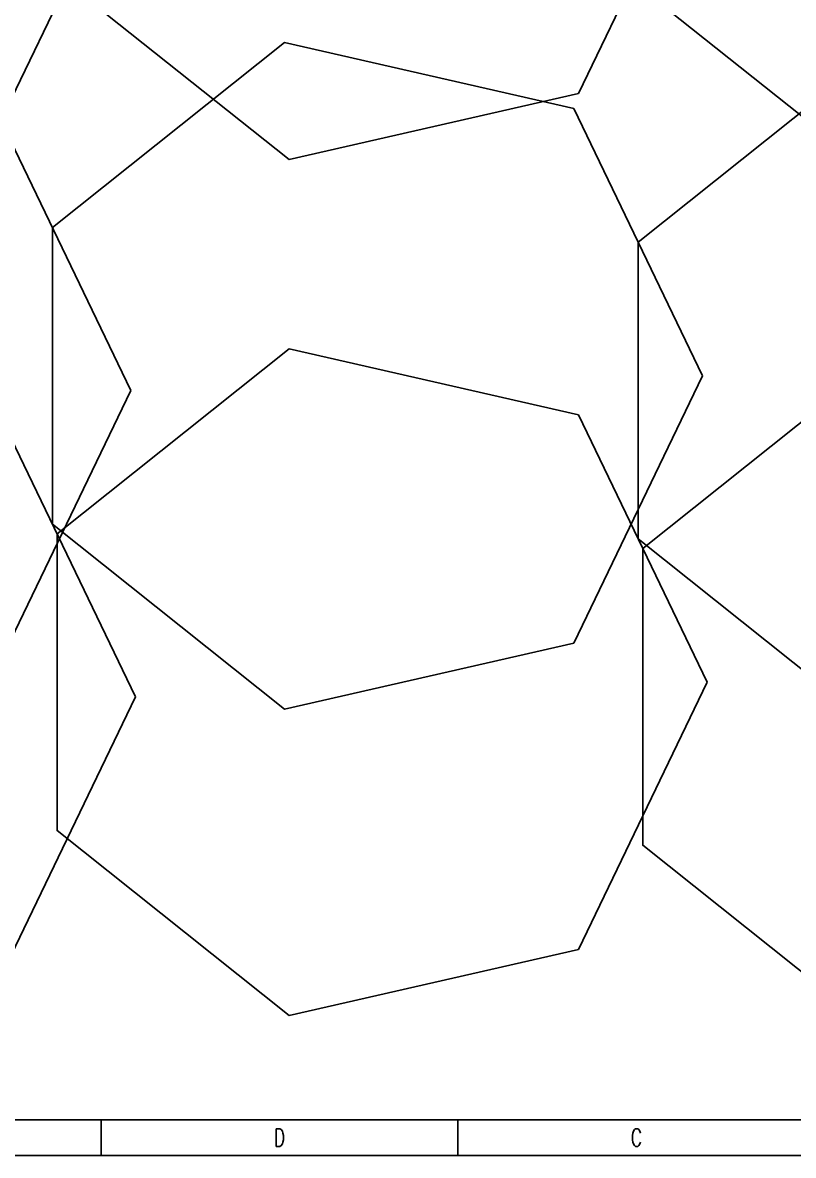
# Model space of a CAD drawing. Extents: x -383207 to 558143, y -95136 to 11777.
# Drawn here: x 490691 to 501569, y -90676 to -74681 of the extents above; entities that cross this region are included whole.
import ezdxf
from ezdxf.enums import TextEntityAlignment as Align

# ---------------------------------------------------------------- set-up
doc = ezdxf.new("R2010")
doc.units = 0
doc.linetypes.add('CONTINOUS', pattern=[0])
doc.layers.get('0').update_dxf_attribs({"linetype": 'CONTINUOUS'})
doc.layers.add('图框', color=4, linetype='CONTINOUS')
doc.styles.add('HZ', font='TXT.shx', dxfattribs={"width": 0.7, "bigfont": 'hz.shx'})

msp = doc.modelspace()

# ---------------------------------------------------------------- linework, layer by layer
at = {"elevation": 0}
msp.add_lwpolyline([(470396.9, -60976.4), (512446.9, -60976.4), (512446.9, -90676.4), (470396.9, -90676.4)], close=True, dxfattribs=at)
for points in [[(500352.7, -71909.2), (498535.1, -68135.1), (494451.2, -67202.9), (491176.1, -69814.7), (491176.1, -74003.7), (494451.2, -76615.5), (498535.1, -75683.4)], [(492284.6, -72116.6), (490467.1, -68342.5), (486383.1, -67410.3), (483108, -70022.1), (483108, -74211.1), (486383.1, -76822.9), (490467.1, -75890.8)], [(508620.5, -72116.6), (506803, -68342.5), (502719, -67410.3), (499443.9, -70022.1), (499443.9, -74211.1), (502719, -76822.9), (506803, -75890.8)], [(500288, -79669.3), (498470.5, -75895.1), (494386.5, -74963), (491111.4, -77574.8), (491111.4, -81763.8), (494386.5, -84375.6), (498470.5, -83443.4)], [(492220, -79876.7), (490402.4, -76102.5), (486318.5, -75170.4), (483043.4, -77782.2), (483043.4, -81971.2), (486318.5, -84583), (490402.4, -83650.8)], [(508555.8, -79876.7), (506738.3, -76102.5), (502654.3, -75170.4), (499379.3, -77782.2), (499379.3, -81971.2), (502654.3, -84583), (506738.3, -83650.8)], [(500352.7, -83995.1), (498535.1, -80221), (494451.2, -79288.8), (491176.1, -81900.6), (491176.1, -86089.6), (494451.2, -88701.4), (498535.1, -87769.3)], [(492284.6, -84202.5), (490467.1, -80428.4), (486383.1, -79496.2), (483108, -82108), (483108, -86297), (486383.1, -88908.8), (490467.1, -87976.7)], [(508620.5, -84202.5), (506803, -80428.4), (502719, -79496.2), (499443.9, -82108), (499443.9, -86297), (502719, -88908.8), (506803, -87976.7)]]:
    msp.add_lwpolyline(points, close=True)
at = {"layer": '图框', "color": 1}
msp.add_line((511946.9, -90176.4, 0), (471646.9, -90176.4, 0), dxfattribs=at)
at = {"layer": '图框'}
for p, q in [((491796.9, -90176.4, 0), (491796.9, -90676.4, 0)), ((496834.4, -90176.4, 0), (496834.4, -90676.4, 0)), ((512446.9, -90676.4, 0), (470396.9, -90676.4, 0))]:
    msp.add_line(p, q, dxfattribs=at)

# ---------------------------------------------------------------- texts
at = {"layer": '图框', "style": 'HZ', "width": 0.7}
for s, p in [('D', (494315.7, -90551.4, 0)), ('C', (499353.2, -90551.4, 0))]:
    msp.add_text(s, height=250, dxfattribs=at).set_placement(p, align=Align.CENTER)

doc.saveas('drawing.dxf')
